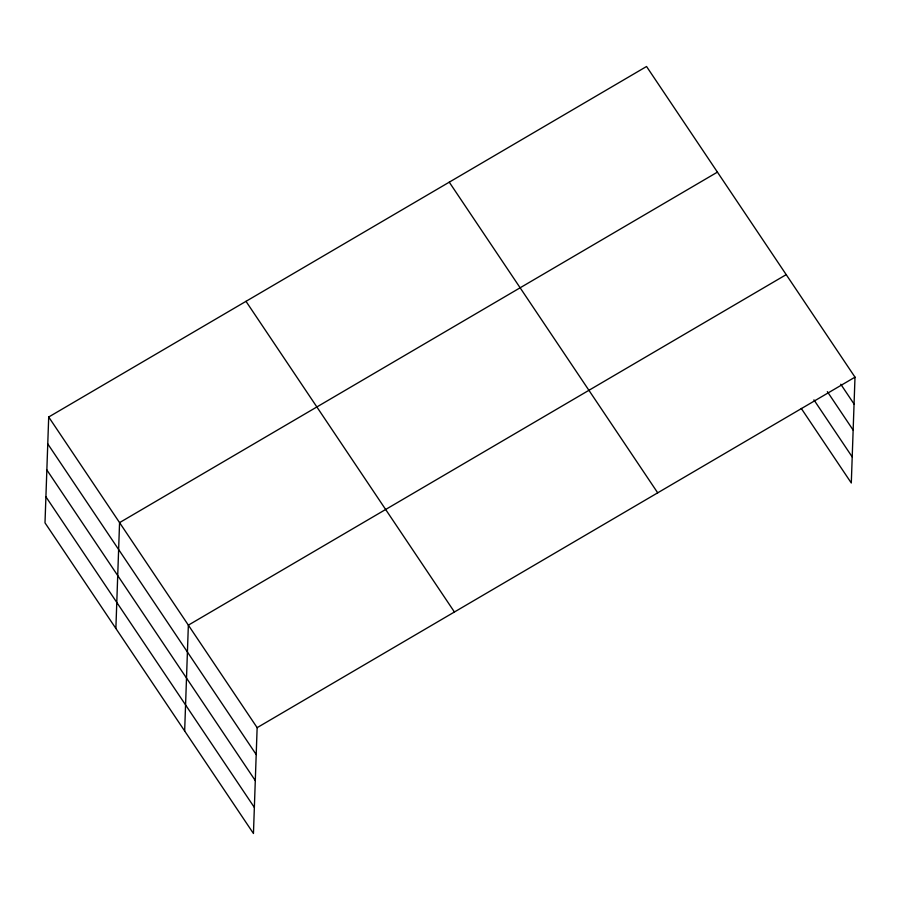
<?xml version="1.0" encoding="UTF-8"?>
<svg xmlns="http://www.w3.org/2000/svg" width="900" height="900" viewBox="0 0 900 900"><rect width="100%" height="100%" fill="white"/><g stroke="black" fill="none" stroke-linecap="round" stroke-linejoin="round"><path stroke-width="1.35" d="M48.701 417.004L45 522.844L253.451 833.501L257.141 727.661L48.701 417.004L646.549 66.499L855 377.156L851.299 482.996L801.281 408.442M115.875 628.47L119.565 522.63L717.424 172.125M184.657 730.991L188.359 625.151L786.217 274.635M257.141 727.661L855 377.156M840.769 384.233L854.066 404.044M827.359 391.646L853.155 430.099M813.915 399.859L852.21 456.941M449.257 182.16L657.709 492.829M245.993 301.331L454.433 612M47.756 443.88L256.207 754.549M46.845 469.935L255.296 780.604M45.911 496.789L254.351 807.446"/></g></svg>
